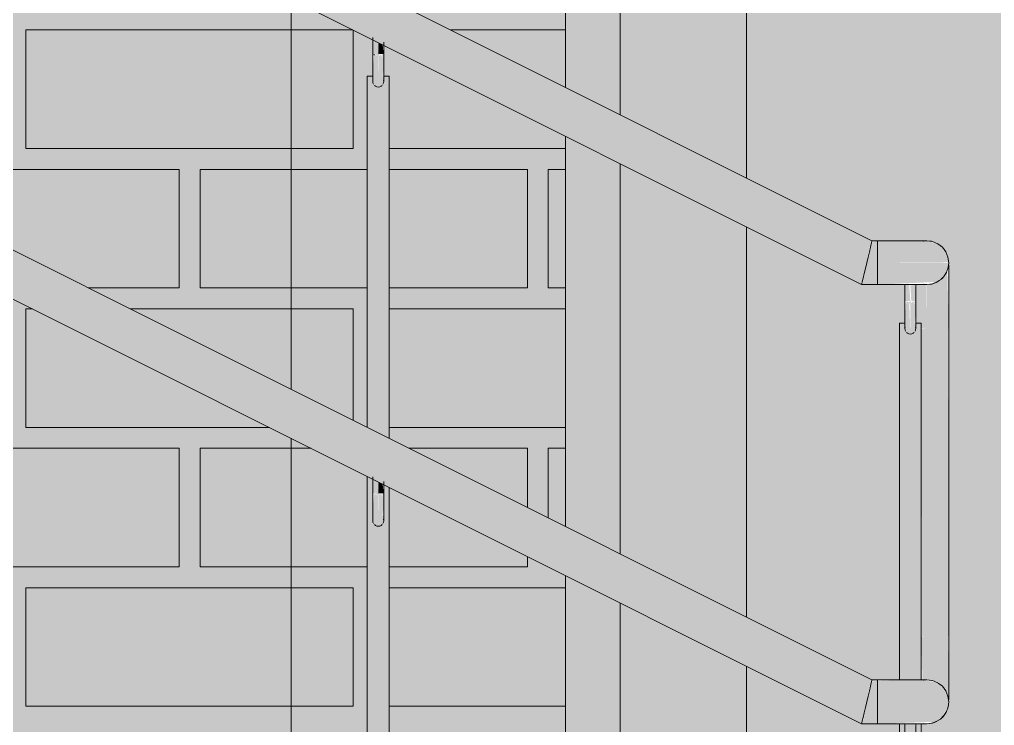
# Model space of a CAD drawing. Header units: millimetres. Extents: x -81576 to 1046824, y -248937 to 691537.
# Drawn here: x 13217 to 14994, y 626757 to 628043 of the extents above; entities that cross this region are included whole.
import ezdxf

# ---------------------------------------------------------------- set-up
doc = ezdxf.new("R2010")
doc.units = ezdxf.units.MM
doc.layers.add('PDF _Геометрия', color=7, linetype='Continuous', true_color=0x1d1d1d)
doc.layers.add('PDF _Сплошная заливка', color=7, linetype='Continuous', true_color=0xffffff)

msp = doc.modelspace()

# ---------------------------------------------------------------- hatches: boundary and pattern name
at = {"layer": 'PDF _Сплошная заливка', "true_color": 0x636466, "transparency": 33554559}
h = msp.add_hatch(color=251, dxfattribs=at)
h.paths.add_polyline_path([(6131.9, 619039.9), (12956.5, 619039.9), (6144.7, 622899.9), (3131.9, 622899.9), (3131.9, 622039.9), (6131.9, 622039.9), (6131.9, 619261.8)], flags=0)
h.paths.add_polyline_path([(14131.9, 619039.9), (14131.9, 620849.9), (14143.8, 620849.9), (13622, 621145.6), (13622, 619379.9), (13931.9, 619379.9), (13931.9, 619039.9)], flags=0)
h.paths.add_polyline_path([(13582, 619379.9), (13582, 621168.2), (13022, 621485.6), (13022, 619719.9), (12982, 619719.9), (12982, 621508.2), (12422, 621825.6), (12422, 620059.9), (12382, 620059.9), (12382, 621848.3), (11822, 622165.6), (11822, 620399.9), (11782, 620399.9), (11782, 622188.3), (11222, 622505.6), (11222, 620740), (11182, 620740), (11182, 622528.3), (10622, 622845.6), (10622, 621080), (10582, 621080), (10582, 622868.3), (10022, 623185.7), (10022, 621420), (9982, 621420), (9982, 623208.3), (9422, 623525.7), (9422, 621760), (9382, 621760), (9382, 623548.4), (8822, 623865.7), (8822, 622100), (8782, 622100), (8782, 623888.4), (8222, 624205.7), (8222, 622440), (8182, 622440), (8182, 624228.4), (7622, 624545.7), (7622, 622780.1), (7582, 622780.1), (7582, 624568.4), (7022, 624885.8), (7022, 623120.1), (6982, 623120.1), (6982, 624908.4), (6422, 625225.8), (6422, 623460.1), (6382, 623460.1), (6382, 625239.9), (6131.9, 625239.9), (6132.4, 623459.9), (6731.9, 623459.9), (6731.9, 623119.9), (7331.9, 623119.9), (7331.9, 622779.9), (7931.9, 622779.9), (7931.9, 622439.9), (8531.9, 622439.9), (8531.9, 622099.9), (9131.9, 622099.9), (9131.9, 621759.9), (9731.9, 621759.9), (9731.9, 621419.9), (10331.9, 621419.9), (10331.9, 621079.9), (10931.9, 621079.9), (10931.9, 620739.9), (11531.9, 620739.9), (11531.9, 620399.9), (12131.9, 620399.9), (12131.9, 620059.9), (12731.9, 620059.9), (12731.9, 619719.9), (13331.9, 619719.9), (13331.9, 619379.9), (13483.6, 619379.9)], flags=0)
h.paths.add_polyline_path([(14211.9, 620857.3), (14211.9, 625099.9), (13181.9, 625099.9), (13181.9, 625834.5), (13171.1, 625839.9), (12858, 625839.9), (6132.4, 629202.7), (6132.4, 625279.9), (6411.6, 625279.9), (6411.9, 625277.5), (14146.5, 620894.3)], flags=0)
h.paths.add_polyline_path([(14207.7, 620849.9), (14211.9, 620849.9), (14211.9, 620857.3)], flags=0)
h.paths.add_polyline_path([(13911.9, 625579.9), (13911.9, 625839.9), (13901.9, 625839.9), (13901.9, 625579.9)], flags=0)
h.paths.add_polyline_path([(14202.1, 625839.9), (14211.9, 625839.9), (14211.9, 627029.9), (13890.8, 627190.4), (13890.8, 626149.9), (13925.2, 626149.9), (13925.2, 626157.9), (13928.8, 626159.9), (13930.4, 626177.9), (13952.8, 626177.9), (13953.5, 626157.9), (13956.4, 626157.9), (13956.4, 626149.9), (13990.8, 626149.9), (13990.8, 626139.9), (13952.8, 626139.9), (13951.2, 625939.9), (13931.9, 625939.9), (13932.3, 625839.9), (14034.9, 625839.9)], flags=0)
h.paths.add_polyline_path([(13750.8, 626139.9), (13750.8, 626149.9), (13785.2, 626149.9), (13785.2, 626157.9), (13788.8, 626159.9), (13790.4, 626177.9), (13812.8, 626177.9), (13813.5, 626157.9), (13816.4, 626157.9), (13816.4, 626149.9), (13850.8, 626149.9), (13850.8, 627210.4), (12090.8, 628090.4), (12090.8, 627049.9), (12125.2, 627049.9), (12125.2, 627057.9), (12128.8, 627059.9), (12130.4, 627077.9), (12152.8, 627077.9), (12153.5, 627057.9), (12156.4, 627057.9), (12156.4, 627049.9), (12190.8, 627049.9), (12190.8, 627039.9), (12152.8, 627039.9), (12151.2, 626839.9), (12131.9, 626839.9), (12131.9, 626739.9), (12731.9, 626739.9), (12731.9, 626439.9), (13331.9, 626439.9), (13331.9, 626139.9), (13725.8, 626139.9)], flags=0)
h.paths.add_polyline_path([(11950.8, 627039.9), (11950.8, 627049.9), (11985.2, 627049.9), (11985.2, 627057.9), (11988.8, 627059.9), (11990.4, 627077.9), (12012.8, 627077.9), (12013.5, 627057.9), (12016.4, 627057.9), (12016.4, 627049.9), (12050.8, 627049.9), (12050.8, 628110.4), (10290.8, 628990.4), (10290.8, 627949.9), (10325.2, 627949.9), (10325.2, 627957.9), (10328.8, 627959.9), (10330.4, 627977.9), (10352.8, 627977.9), (10353.5, 627957.9), (10356.4, 627957.9), (10356.4, 627949.9), (10390.8, 627949.9), (10390.8, 627939.9), (10352.8, 627939.9), (10351.2, 627739.9), (10331.9, 627739.9), (10331.9, 627639.9), (10931.9, 627639.9), (10931.9, 627339.9), (11531.9, 627339.9), (11531.9, 627039.9)], flags=0)
h.paths.add_polyline_path([(14211.9, 627119.3), (14211.9, 627829.9), (13880.4, 627995.6), (13879.4, 627979.9), (13877.9, 627979.9), (13880.5, 627953.5), (13880.7, 627939.9), (13890.8, 627939.9), (13890.8, 627279.9), (14164.8, 627142.9)], flags=0)
h.paths.add_polyline_path([(13850.8, 627299.9), (13850.8, 627939.9), (13862.8, 627941.4), (13861, 627960.8), (13862.1, 627971.1), (13861.9, 627979.9), (13861.1, 627979.9), (13861, 628005.4), (12080.4, 628895.6), (12079.4, 628879.9), (12077.9, 628879.9), (12080.5, 628853.5), (12080.7, 628839.9), (12090.8, 628839.9), (12090.8, 628179.9), (13848.8, 627300.9)], flags=0)
h.paths.add_polyline_path([(14211.9, 627919.3), (14211.9, 633599.9), (13961.9, 633599.9), (13961.9, 633585.8), (13911.9, 633583), (13911.4, 633579.6), (8401.3, 630824.6), (14164.8, 627942.9)], flags=0)
h.paths.add_polyline_path([(10150.8, 627939.9), (10150.8, 627949.9), (10185.2, 627949.9), (10185.2, 627957.9), (10188.8, 627959.9), (10190.4, 627977.9), (10212.8, 627977.9), (10213.5, 627957.9), (10216.4, 627957.9), (10216.4, 627949.9), (10250.8, 627949.9), (10250.8, 629010.4), (8490.8, 629890.4), (8490.8, 628849.9), (8525.2, 628849.9), (8525.2, 628857.9), (8528.8, 628859.9), (8530.4, 628877.9), (8552.8, 628877.9), (8553.5, 628857.9), (8556.4, 628857.9), (8556.4, 628849.9), (8590.8, 628849.9), (8590.8, 628839.9), (8552.8, 628839.9), (8551.2, 628639.9), (8531.9, 628639.9), (8531.9, 628539.9), (9131.9, 628539.9), (9131.9, 628239.9), (9731.9, 628239.9), (9731.9, 627939.9), (10137.9, 627939.9)], flags=0)
h.paths.add_polyline_path([(13870.8, 627975.1), (13873.4, 627979.9), (13865.8, 627979.9), (13870.4, 627975.5)], flags=0)
h.paths.add_polyline_path([(12050.8, 628199.9), (12050.8, 628839.9), (12062.8, 628841.4), (12061, 628860.8), (12062.1, 628871.1), (12061.9, 628879.9), (12061.1, 628879.9), (12061.1, 628905.3), (10280.4, 629795.6), (10279.4, 629779.9), (10277.9, 629779.9), (10280.5, 629753.5), (10280.7, 629739.9), (10290.8, 629739.9), (10290.8, 629079.9), (11980.7, 628234.9)], flags=0)
h.paths.add_polyline_path([(7931.9, 628839.9), (8350.8, 628839.9), (8350.8, 628849.9), (8385.2, 628849.9), (8385.2, 628857.9), (8388.8, 628859.9), (8390.4, 628877.9), (8412.8, 628877.9), (8413.5, 628857.9), (8416.4, 628857.9), (8416.4, 628849.9), (8450.8, 628849.9), (8449.3, 629911.2), (7698.8, 630286.4), (6690.8, 629782.4), (6690.8, 629749.9), (6725.2, 629749.9), (6725.2, 629757.9), (6728.8, 629759.9), (6730.4, 629777.9), (6752.8, 629777.9), (6753.5, 629757.9), (6756.4, 629757.9), (6756.4, 629749.9), (6790.8, 629749.9), (6790.8, 629739.9), (6752.8, 629739.9), (6751.2, 629539.9), (6731.9, 629539.9), (6732.3, 629439.9), (7331.9, 629439.9), (7331.9, 629139.9), (7931.9, 629139.9), (7931.9, 628902.1)], flags=0)
h.paths.add_polyline_path([(12070.8, 628875.1), (12073.4, 628879.9), (12065.8, 628879.9), (12070.4, 628875.5)], flags=0)
h.paths.add_polyline_path([(10250.8, 629099.9), (10250.8, 629739.9), (10262.8, 629741.4), (10261, 629760.8), (10262.1, 629771.1), (10261.9, 629779.9), (10261.1, 629779.9), (10261, 629805.4), (8480.4, 630695.6), (8479.4, 630679.9), (8477.9, 630679.9), (8480.5, 630653.5), (8480.7, 630639.9), (8490.8, 630639.9), (8490.8, 629979.9), (10246, 629102.3)], flags=0)
h.paths.add_polyline_path([(6625.7, 629749.9), (6650.8, 629749.9), (6650.8, 629762.4), (6630.7, 629752.4)], flags=0)
h.paths.add_polyline_path([(10270.8, 629775.1), (10273.4, 629779.9), (10267.8, 629777.9), (10270.4, 629775.5)], flags=0)
h.paths.add_polyline_path([(8450.8, 629999.9), (8450.8, 630639.9), (8462.8, 630641.4), (8461, 630660.8), (8462.1, 630671.1), (8461.9, 630679.9), (8461.1, 630679.9), (8461.1, 630705.3), (8435.8, 630718), (8319.4, 630718), (8319.4, 630636.8), (8399.6, 630636.8), (7788.3, 630331.2), (8449.3, 630000.7)], flags=0)
h.paths.add_polyline_path([(8470.8, 630675.1), (8473.4, 630679.9), (8465.8, 630679.9), (8470.4, 630675.5)], flags=0)
h.paths.add_polyline_path([(11751.9, 632544.6), (11911.9, 632624.6), (11911.9, 632627.6), (11751.9, 632545.8)], flags=0)
h.paths.add_polyline_path([(11951.9, 632644.6), (12111.9, 632724.6), (12111.9, 632730), (11951.9, 632648.1)], flags=0)
h.paths.add_polyline_path([(12151.9, 632744.6), (12311.9, 632824.6), (12311.9, 632832.4), (12151.9, 632750.5)], flags=0)
h.paths.add_polyline_path([(12351.9, 632844.6), (12511.9, 632924.6), (12511.9, 632934.7), (12351.9, 632852.8)], flags=0)
h.paths.add_polyline_path([(12551.9, 632944.6), (12711.9, 633024.6), (12711.9, 633037.1), (12551.9, 632955.2)], flags=0)
h.paths.add_polyline_path([(12751.9, 633044.6), (12911.9, 633124.6), (12911.9, 633139.5), (12751.9, 633057.6)], flags=0)
h.paths.add_polyline_path([(12951.9, 633144.6), (13111.9, 633224.6), (13111.9, 633241.8), (12951.9, 633159.9)], flags=0)
h.paths.add_polyline_path([(13151.9, 633244.6), (13311.9, 633324.6), (13311.9, 633344.2), (13151.9, 633262.3)], flags=0)
h.paths.add_polyline_path([(13351.9, 633344.6), (13511.9, 633424.6), (13511.9, 633446.5), (13351.9, 633364.6)], flags=0)
h.paths.add_polyline_path([(13551.9, 633444.6), (13711.9, 633524.6), (13711.9, 633548.9), (13551.9, 633467)], flags=0)
h.paths.add_polyline_path([(13751.9, 633544.6), (13817.9, 633577.6), (13761.9, 633574.5), (13751.9, 633569.4), (13751.9, 633564.3)], flags=0)
for points in [[(14751.9, 627559.9), (14769.5, 627640.5), (6170.5, 631938.9), (6152.8, 631859.4), (14749.2, 627561.3)], [(14751.9, 626759.9), (14769.5, 626840.5), (6170.5, 631138.9), (6152.8, 631059.4), (14749.2, 626761.3)], [(13880.4, 627979.9), (13878.8, 627997.3), (13870.8, 628000.4), (13870.8, 627979.9), (13879.7, 627979.9)], [(13870.8, 627922.4), (13870.4, 627975.5), (13863.7, 627979.9), (13861.1, 627953.5), (13861.5, 627933.4), (13861.9, 627926.4), (13863.9, 627922.8), (13866.9, 627922.7)], [(13870.8, 627922.4), (13877.9, 627922.8), (13880.6, 627930.9), (13880.6, 627939.9), (13879.3, 627938.8), (13878.5, 627939.9), (13880.5, 627953.5), (13879.7, 627969.7), (13875.8, 627979.9), (13870.8, 627975.1), (13870.8, 627925)], [(14780.8, 627559.9), (14780.8, 627638.5), (14770.1, 627636.9), (14753.2, 627559.9), (14768.2, 627559.9)], [(14780.8, 627599.9), (14910.7, 627600.9), (14906.5, 627617.2), (14904.6, 627620.4), (14901.3, 627622.9), (14896.9, 627629.9), (14889.3, 627634.9), (14868.5, 627638.9), (14824.7, 627639.8), (14780.8, 627637.9), (14780.8, 627610.2)], [(14780.8, 627559.9), (14886.4, 627564.8), (14891.1, 627565.7), (14898.6, 627572.9), (14909.8, 627591), (14909.4, 627599.9), (14780.8, 627599.9), (14780.8, 627560.5)], [(14870.8, 627479.9), (14910.8, 627479.9), (14908.3, 627582.5), (14899, 627571.5), (14883.6, 627562.3), (14873.4, 627560.2), (14870.8, 627559.9), (14870.8, 627499)], [(14831.1, 627529.9), (14840.8, 627529.9), (14838.7, 627559.9), (14831.1, 627559.9), (14831.1, 627534.4)], [(14843.2, 627529.9), (14850.4, 627529.9), (14849.4, 627559.9), (14840.8, 627558.3), (14842.5, 627529.9)], [(14840.8, 627472.4), (14838.7, 627527.1), (14833.7, 627529.9), (14831.1, 627503.5), (14831.5, 627483.4), (14831.9, 627476.4), (14833.9, 627472.8), (14836.9, 627472.7)], [(14840.8, 627472.4), (14847.9, 627472.8), (14850.6, 627480.9), (14850.6, 627489.9), (14849.3, 627488.8), (14848.6, 627490.3), (14850.6, 627511.1), (14849.4, 627521.5), (14845.8, 627529.9), (14840.8, 627525.1), (14840.8, 627475)], [(14870.8, 626919.9), (14910.8, 626919.9), (14909.4, 627479.9), (14870.8, 627479.9), (14870.8, 626926.4)], [(13880.4, 627179.9), (13878.8, 627197.3), (13870.8, 627200.4), (13870.8, 627179.9), (13879.7, 627179.9)], [(13870.8, 627122.4), (13870.4, 627175.5), (13863.7, 627179.9), (13861.1, 627153.5), (13861.5, 627133.4), (13861.9, 627126.3), (13863.9, 627122.8), (13866.9, 627122.7)], [(13870.8, 627122.4), (13877.9, 627122.8), (13880.6, 627130.9), (13880.6, 627139.7), (13879.3, 627138.8), (13878.3, 627138.9), (13880.5, 627153.5), (13879.7, 627169.7), (13875.8, 627179.9), (13870.8, 627175.1), (13870.8, 627125)], [(14865, 626839.1), (14870.8, 626839.9), (14870.8, 626919.9), (14860.8, 626919.2), (14862.8, 626839.3), (14863, 626839.3)], [(14910.6, 626807.4), (14909.4, 626919.9), (14870.8, 626919.9), (14870.8, 626839.9), (14888.1, 626835.6), (14897, 626829.8), (14903.8, 626822), (14904, 626825.1), (14908.1, 626815.7), (14909.8, 626812.6), (14910.3, 626809.8)], [(14780.8, 626759.9), (14780.8, 626838.5), (14770.1, 626836.9), (14753.2, 626759.9), (14768.2, 626759.9)], [(14780.8, 626799.9), (14910.8, 626799.9), (14906.5, 626817.3), (14902.6, 626821.7), (14900.8, 626824.1), (14896.3, 626830.3), (14887.4, 626835.5), (14867.8, 626838.9), (14824.7, 626839.8), (14780.8, 626837.9), (14780.8, 626810.2)], [(14780.8, 626759.9), (14884.6, 626763.5), (14890.8, 626765.5), (14898.6, 626772.9), (14909.8, 626791), (14909.4, 626799.9), (14780.8, 626799.9), (14780.8, 626760.5)], [(14833.7, 626729.9), (14840.8, 626729.9), (14840.8, 626759.9), (14831.1, 626759.9), (14832.1, 626729.9)]]:
    msp.add_hatch(color=251, dxfattribs=at).paths.add_polyline_path(points)
h = msp.add_hatch(color=251, dxfattribs=at)
h.paths.add_polyline_path([(14311.9, 625839.9), (14311.9, 626979.9), (14211.9, 627029.9), (14211.9, 625839.9)], flags=0)
h.paths.add_polyline_path([(14311.9, 627069.3), (14311.9, 627779.9), (14211.9, 627829.9), (14211.9, 627119.3), (14294.7, 627077.9)], flags=0)
h.paths.add_polyline_path([(14311.9, 627869.3), (14311.9, 630639.9), (14211.9, 630639.9), (14211.9, 627919.3), (14294.7, 627877.9)], flags=0)
h = msp.add_hatch(color=251, dxfattribs=at)
h.paths.add_polyline_path([(14311.9, 625839.9), (14541.9, 625839.9), (14541.9, 626864.9), (14311.9, 626979.9), (14311.9, 626233.4)], flags=0)
h.paths.add_polyline_path([(17481.9, 625839.9), (17711.9, 625839.9), (17711.9, 630589.9), (14311.9, 630589.9), (14311.9, 627869.3), (14541.9, 627754.3), (14541.9, 630379.9), (17481.9, 630379.9), (17481.9, 626233.4)], flags=0)
h.paths.add_polyline_path([(14541.9, 626954.3), (14541.9, 627664.9), (14311.9, 627779.9), (14311.9, 627069.3), (14516, 626967.3)], flags=0)
h = msp.add_hatch(color=251, dxfattribs=at)
h.paths.add_polyline_path([(14554.5, 625839.9), (14720.8, 625839.9), (14720.8, 625849.9), (14755.2, 625849.9), (14755.2, 625857.9), (14758.8, 625859.9), (14760.4, 625877.9), (14782.8, 625877.9), (14783.5, 625857.9), (14786.4, 625857.9), (14786.4, 625849.9), (14820.8, 625849.9), (14820.8, 626759.9), (14749.2, 626761.3), (14541.9, 626864.9), (14541.9, 625839.9)], flags=0)
h.paths.add_polyline_path([(15581.9, 625839.9), (15581.9, 630339.9), (15221.9, 630339.9), (15221.9, 630379.9), (14541.9, 630379.9), (14541.9, 627754.3), (14770.8, 627638.5), (14885.4, 627636.8), (14897, 627629.8), (14903.4, 627622.5), (14908.4, 627612.6), (14909.5, 627609.5), (14909.8, 627591.4), (14909.8, 627576.6), (14910.7, 627565.9), (14910.8, 626967.3), (14908.7, 626819.9), (14910.8, 626799.9), (14906.8, 626782.5), (14903.8, 626777.7), (14892.7, 626766.7), (14883.6, 626762.3), (14873.4, 626760.2), (14860.8, 626759.9), (14860.8, 625849.9), (14895.2, 625849.9), (14895.2, 625857.9), (14898.8, 625859.9), (14900.4, 625877.9), (14922.8, 625877.9), (14923.5, 625857.9), (14926.4, 625857.9), (14926.4, 625849.9), (14960.8, 625849.9), (14960.8, 625839.9), (15074.1, 625839.9)], flags=0)
h.paths.add_polyline_path([(14770.8, 626838.5), (14820.8, 626839.8), (14820.8, 627489.9), (14830.9, 627491.4), (14830.8, 627559.9), (14749.2, 627561.3), (14541.9, 627664.9), (14541.9, 626954.3), (14770.5, 626838.5)], flags=0)
h.paths.add_polyline_path([(15521.9, 627379.9), (15461.9, 627379.9), (15463.8, 627469.9), (15471.9, 627469.9), (15471.9, 628204.9), (15461.9, 628205.2), (15463.8, 628294.9), (15541.9, 628294.9), (15541.9, 628204.9), (15531.9, 628204.9), (15531.9, 627469.9), (15541.9, 627469.6), (15540.5, 627379.9), (15530.2, 627379.9)], flags=0)
h = msp.add_hatch(color=251, dxfattribs=at)
h.paths.add_polyline_path([(13890.8, 626149.9), (13890.8, 627190.4), (13880.4, 627195.6), (13879.4, 627179.9), (13877.9, 627179.9), (13880.5, 627153.5), (13880, 627133.4), (13879.7, 627126.3), (13875.4, 627122.7), (13863.7, 627122.8), (13861, 627130.9), (13861, 627139.7), (13862.2, 627138.8), (13862.8, 627141.4), (13861, 627160.8), (13862.1, 627171.1), (13861.9, 627179.9), (13861.1, 627179.9), (13861, 627205.4), (13850.8, 627210.4), (13850.8, 626149.9)], flags=0)
h.paths.add_polyline_path([(13870.8, 627175.1), (13873.4, 627179.9), (13865.8, 627179.9), (13870.4, 627175.5)], flags=0)
h.paths.add_polyline_path([(13890.8, 627279.9), (13890.8, 627939.9), (13880.6, 627939.7), (13877.7, 627922.8), (13863.7, 627922.8), (13861, 627930.9), (13861, 627939.9), (13850.8, 627939.9), (13850.8, 627299.9)], flags=0)
h = msp.add_hatch(color=251, dxfattribs=at)
h.paths.add_polyline_path([(14870.8, 627559.9), (14888.4, 627564.2), (14886.4, 627564.8), (14879.2, 627562.2), (14869.6, 627560)], flags=0)
h.paths.add_polyline_path([(14896.3, 627569.5), (14903.8, 627577.8), (14897, 627570.5)], flags=0)
h = msp.add_hatch(color=251, dxfattribs=at)
h.paths.add_polyline_path([(14861.2, 627479.9), (14870.8, 627479.9), (14869.6, 627560), (14852.3, 627560.3), (14830.9, 627559.9), (14832.5, 627489.9), (14832.8, 627491.4), (14831, 627511.1), (14832.3, 627521.8), (14831.7, 627529.9), (14831.1, 627529.9), (14833, 627559.9), (14850.4, 627558.6), (14849.4, 627529.9), (14847.9, 627529.8), (14850.5, 627503.5), (14850.8, 627489.9), (14860.8, 627489.9), (14860.8, 627479.9)], flags=0)
h.paths.add_polyline_path([(14840.8, 627525.1), (14843.2, 627529.9), (14837.9, 627527.9), (14840.2, 627525.7)], flags=0)
h = msp.add_hatch(color=251, dxfattribs=at)
h.paths.add_polyline_path([(14820.8, 625849.9), (14860.8, 625849.9), (14858.8, 626760.4), (14820.8, 626759.9), (14820.8, 625966.5)], flags=0)
h.paths.add_polyline_path([(14840.8, 626672.4), (14833.7, 626672.8), (14831, 626680.9), (14831, 626689.7), (14832.2, 626688.8), (14832.8, 626691.4), (14831, 626710.8), (14832.1, 626721.1), (14831.9, 626729.9), (14831.1, 626729.9), (14832.1, 626759.9), (14850.4, 626759.9), (14849.4, 626729.9), (14847.9, 626729.9), (14850.5, 626703.5), (14850, 626683.4), (14849.7, 626676.3), (14845.4, 626672.7)], flags=0)
h.paths.add_polyline_path([(14840.8, 626725.1), (14843.4, 626729.9), (14837.7, 626728.1), (14840.4, 626725.5)], flags=0)
h.paths.add_polyline_path([(14860.8, 626839.4), (14860.8, 627489.9), (14850.6, 627489.7), (14847.7, 627472.8), (14833.7, 627472.8), (14831, 627480.9), (14831, 627489.9), (14820.8, 627489.9), (14820.8, 626839.8), (14860.4, 626839.4)], flags=0)
h = msp.add_hatch(color=251, dxfattribs=at)
h.paths.add_polyline_path([(14870.8, 626759.9), (14888.4, 626764.2), (14888.1, 626766.1), (14879.2, 626762.2), (14869.6, 626760)], flags=0)
h.paths.add_polyline_path([(14896.3, 626769.5), (14903.8, 626777.7), (14896.9, 626770.4)], flags=0)

# ---------------------------------------------------------------- linework, layer by layer
at = {"layer": 'PDF _Геометрия', "color": 7, "lineweight": 9}
for points in [[(14211.9, 633599.9), (14211.9, 632439.9), (17811.9, 632439.9), (17811.9, 625839.9), (14960.8, 625839.9), (17811.9, 625839.9), (17811.9, 627039.9), (17811.9, 632439.9), (14211.9, 632439.9), (14211.9, 627919.3), (14211.9, 633599.9), (13911.9, 633599.9), (13911.9, 633579.9), (8401.3, 630824.6), (13911.9, 633579.9), (13911.9, 633599.9)], [(14311.9, 632339.9), (17711.9, 632339.9), (17711.9, 632439.9), (17811.9, 632439.9), (17811.9, 630639.9), (17811.9, 625839.9), (17811.9, 627039.9), (17811.9, 632439.9), (14211.9, 632439.9), (14211.9, 627919.3), (14211.9, 630639.9), (14211.9, 632439.9), (14311.9, 632439.9), (14311.9, 630639.9), (14311.9, 627869.3), (14311.9, 630589.9), (14311.9, 630689.9), (17711.9, 630689.9), (14311.9, 630689.9)], [(6151.9, 631859.9), (14751.9, 627559.9), (14780.8, 627559.9), (14780.8, 627561.3), (14780.8, 627565.2), (14780.8, 627571.6), (14780.8, 627579.9), (14780.8, 627589.5), (14780.8, 627599.9), (14780.8, 627610.2), (14780.8, 627619.9), (14780.8, 627628.2), (14780.8, 627634.5), (14780.8, 627638.5), (14780.8, 627639.9), (14770.8, 627639.9), (6170.8, 631939.9)], [(6151.9, 631059.9), (14751.9, 626759.9), (14780.8, 626759.9), (14780.8, 626761.3), (14780.8, 626765.2), (14780.8, 626771.6), (14780.8, 626779.9), (14780.8, 626789.5), (14780.8, 626799.9), (14780.8, 626810.2), (14780.8, 626819.9), (14780.8, 626828.2), (14780.8, 626834.5), (14780.8, 626838.5), (14780.8, 626839.9), (14770.8, 626839.9), (6170.8, 631139.9)], [(14541.9, 630379.9), (14541.9, 627754.3), (14541.9, 630379.9)], [(14311.9, 625839.9), (14211.9, 625839.9), (14211.9, 627030), (14211.9, 625839.9), (14720.8, 625839.9), (14211.9, 625839.9), (14720.8, 625839.9), (14311.9, 625839.9), (14311.9, 626980), (14311.9, 625839.9), (14541.9, 625839.9), (14541.9, 626864.9), (14541.9, 625839.9), (14720.8, 625839.9), (14720.8, 625849.9), (14720.8, 625839.9), (14960.8, 625839.9), (15581.9, 625839.9), (15581.9, 630339.9)], [(13860.8, 628009.9), (13860.8, 627979.9), (13860.8, 627977.9), (13860.8, 627975.9), (13860.8, 627973.9), (13860.8, 627971.9), (13860.8, 627970), (13860.8, 627968), (13860.8, 627966.1), (13860.8, 627964.2), (13860.8, 627962.3), (13860.8, 627960.4), (13860.8, 627958.6), (13860.8, 627956.8), (13860.8, 627955), (13860.8, 627953.3), (13860.8, 627951.7), (13860.8, 627950), (13860.8, 627948.5), (13860.8, 627946.9), (13860.8, 627945.4), (13860.8, 627944), (13860.8, 627942.7), (13860.8, 627941.4), (13860.8, 627940.1), (13860.8, 627938.9), (13860.8, 627937.8), (13860.8, 627936.8), (13860.8, 627935.8), (13860.8, 627934.9), (13860.8, 627934), (13860.8, 627933.3), (13860.8, 627932.6), (13860.8, 627932), (13860.8, 627931.5), (13860.8, 627931), (13860.8, 627930.6), (13860.8, 627930.3), (13860.8, 627930.1), (13860.8, 627930), (13860.8, 627929.9)], [(13880.8, 627929.9), (13880.8, 627929.9), (13880.8, 627930), (13880.8, 627930.2), (13880.8, 627930.5), (13880.8, 627930.9), (13880.8, 627931.3), (13880.8, 627931.8), (13880.8, 627932.4), (13880.8, 627933.1), (13880.8, 627933.8), (13880.8, 627934.7), (13880.8, 627935.5), (13880.8, 627936.5), (13880.8, 627937.5), (13880.8, 627938.6), (13880.8, 627939.8), (13880.8, 627941), (13880.8, 627942.3), (13880.8, 627943.6), (13880.8, 627945.1), (13880.8, 627946.5), (13880.8, 627948), (13880.8, 627949.6), (13880.8, 627951.2), (13880.8, 627952.9), (13880.8, 627954.6), (13880.8, 627956.3), (13880.8, 627958.1), (13880.8, 627959.9), (13880.8, 627961.8), (13880.8, 627963.7), (13880.8, 627965.6), (13880.8, 627967.5), (13880.8, 627969.4), (13880.8, 627971.4), (13880.8, 627973.4), (13880.8, 627975.4), (13880.8, 627977.4), (13880.8, 627979.4), (13880.8, 627979.9), (13880.8, 628001.4)], [(13861, 627939.9), (13850.8, 627939.9), (13861, 627939.9)], [(13861, 627939.9), (13856.8, 627939.9), (13861, 627939.9)], [(13862.1, 627924.9), (13861.1, 627927.3), (13860.8, 627929.9), (13861.1, 627932.5)], [(13877.9, 627922.8), (13875.8, 627921.2), (13873.4, 627920.2), (13870.8, 627919.9), (13868.2, 627920.2), (13865.8, 627921.2), (13863.7, 627922.8)], [(13880.4, 627932.5), (13880.8, 627929.9), (13880.4, 627927.3), (13879.4, 627924.9)], [(14770.8, 627639.9), (14770.5, 627638.5), (14769.5, 627634.5), (14768, 627628.2), (14766.1, 627619.9), (14763.8, 627610.2), (14761.3, 627599.9), (14758.9, 627589.5), (14756.6, 627579.9), (14754.7, 627571.6), (14753.2, 627565.2), (14752.2, 627561.3), (14751.9, 627559.9)], [(14888.4, 627564.2), (14881.1, 627561.3), (14888.4, 627564.2), (14881.1, 627561.3), (14870.8, 627559.9), (14870.8, 627559.9), (14870.7, 627559.9), (14870.4, 627559.9), (14870, 627559.9), (14869.5, 627559.9), (14868.8, 627559.9), (14868, 627559.9), (14867, 627559.9), (14865.9, 627559.9), (14864.7, 627559.9), (14863.3, 627559.9), (14861.8, 627559.9), (14860.2, 627559.9), (14858.4, 627559.9), (14856.5, 627559.9), (14854.5, 627559.9), (14852.4, 627559.9), (14850.2, 627559.9), (14847.8, 627559.9), (14845.3, 627559.9), (14842.8, 627559.9), (14840.1, 627559.9), (14837.4, 627559.9), (14834.5, 627559.9), (14831.6, 627559.9), (14828.6, 627559.9), (14825.5, 627559.9), (14822.3, 627559.9), (14819.1, 627559.9), (14815.8, 627559.9), (14812.5, 627559.9), (14809.1, 627559.9), (14805.7, 627559.9), (14802.2, 627559.9), (14798.7, 627559.9), (14795.1, 627559.9), (14791.6, 627559.9), (14788, 627559.9), (14784.4, 627559.9), (14780.8, 627559.9), (14780.8, 627561.3), (14780.8, 627565.2), (14780.8, 627571.6), (14780.8, 627579.9), (14780.8, 627589.5), (14780.8, 627599.9), (14780.8, 627610.2), (14780.8, 627619.9), (14780.8, 627628.2), (14780.8, 627634.5), (14780.8, 627638.5), (14780.8, 627639.9), (14781.8, 627639.9), (14785.4, 627639.9), (14788.9, 627639.9), (14792.5, 627639.9), (14796.1, 627639.9), (14799.6, 627639.9), (14803.1, 627639.9), (14806.6, 627639.9), (14810, 627639.9), (14813.4, 627639.9), (14816.7, 627639.9), (14820, 627639.9), (14823.2, 627639.9), (14826.3, 627639.9), (14829.4, 627639.9), (14832.4, 627639.9), (14835.3, 627639.9), (14838.1, 627639.9), (14840.9, 627639.9), (14843.5, 627639.9), (14846, 627639.9), (14848.5, 627639.9), (14850.8, 627639.9), (14853, 627639.9), (14855.1, 627639.9), (14857, 627639.9), (14858.9, 627639.9), (14860.6, 627639.9), (14862.2, 627639.9), (14863.7, 627639.9), (14865, 627639.9), (14866.2, 627639.9), (14867.3, 627639.9), (14868.2, 627639.9), (14869, 627639.9), (14869.6, 627639.9), (14870.1, 627639.9), (14870.5, 627639.9), (14870.7, 627639.9), (14870.8, 627639.9), (14865, 627639.1), (14870.8, 627639.9), (14879.2, 627638.8), (14870.8, 627639.9)], [(14864.4, 627639.2), (14870.8, 627639.9), (14881.1, 627638.5), (14890.8, 627634.5), (14899.1, 627628.2), (14905.4, 627619.9), (14909.4, 627610.2), (14910.8, 627599.9), (14909.4, 627610.2), (14905.4, 627619.9), (14899.1, 627628.2), (14890.8, 627634.5), (14881.1, 627638.5), (14870.8, 627639.9), (14865, 627639.1)], [(14895.7, 627568.6), (14902.1, 627574.9), (14906.8, 627582.5), (14909.8, 627591), (14910.8, 627599.9), (14909.4, 627610.2), (14905.4, 627619.9), (14899.1, 627628.2), (14890.9, 627634.5), (14899.1, 627628.2), (14905.4, 627619.9), (14909.4, 627610.2), (14910.8, 627599.9)], [(14908.5, 627587.2), (14909.4, 627589.5)], [(14910.8, 627595.2), (14910.8, 627593.8), (14910.8, 627592.2), (14910.8, 627590.4), (14910.8, 627588.5), (14910.8, 627586.3), (14910.8, 627584), (14910.8, 627581.6), (14910.8, 627578.9), (14910.8, 627576.1), (14910.8, 627573.2), (14910.8, 627570.1), (14910.8, 627566.9), (14910.8, 627563.5), (14910.8, 627560), (14910.8, 627556.3), (14910.8, 627552.6), (14910.8, 627548.7), (14910.8, 627544.7), (14910.8, 627540.6), (14910.8, 627536.4), (14910.8, 627532.2), (14910.8, 627527.8), (14910.8, 627523.4), (14910.8, 627518.9), (14910.8, 627514.3), (14910.8, 627509.7), (14910.8, 627505), (14910.8, 627500.3), (14910.8, 627495.5), (14910.8, 627490.8), (14910.8, 627486), (14910.8, 627481.2), (14910.8, 627479.9), (14910.8, 626919.9), (14910.8, 626915.1), (14910.8, 626910.3), (14910.8, 626905.5), (14910.8, 626900.8), (14910.8, 626896), (14910.8, 626891.4), (14910.8, 626886.7), (14910.8, 626882.1), (14910.8, 626877.6), (14910.8, 626873.2), (14910.8, 626868.8), (14910.8, 626864.5), (14910.8, 626860.3), (14910.8, 626856.1), (14910.8, 626852.1), (14910.8, 626848.2), (14910.8, 626844.4), (14910.8, 626840.8), (14910.8, 626837.2), (14910.8, 626833.8), (14910.8, 626830.5), (14910.8, 626827.4), (14910.8, 626824.4), (14910.8, 626821.6), (14910.8, 626818.9), (14910.8, 626816.4), (14910.8, 626814.1), (14910.8, 626811.9), (14910.8, 626809.9), (14910.8, 626808), (14910.8, 626806.4), (14910.8, 626804.9), (14910.8, 626803.6)], [(14894.4, 627567.8), (14888.1, 627563.9), (14879.7, 627560.9), (14870.8, 627559.9), (14865.2, 627560.6), (14870.8, 627559.9), (14879.2, 627561), (14870.8, 627559.9), (14865.2, 627560.6), (14870.8, 627559.9)], [(14896.3, 627569.5), (14899.1, 627571.6), (14905.4, 627579.9), (14906.4, 627582.2)], [(14830.8, 627559.9), (14830.8, 627529.9), (14830.8, 627527.9), (14830.8, 627525.9), (14830.8, 627523.9), (14830.8, 627521.9), (14830.8, 627520), (14830.8, 627518), (14830.8, 627516.1), (14830.8, 627514.2), (14830.8, 627512.3), (14830.8, 627510.4), (14830.8, 627508.6), (14830.8, 627506.8), (14830.8, 627505), (14830.8, 627503.3), (14830.8, 627501.7), (14830.8, 627500), (14830.8, 627498.4), (14830.8, 627496.9), (14830.8, 627495.4), (14830.8, 627494), (14830.8, 627492.7), (14830.8, 627491.4), (14830.8, 627490.1), (14830.8, 627488.9), (14830.8, 627487.8), (14830.8, 627486.8), (14830.8, 627485.8), (14830.8, 627484.9), (14830.8, 627484), (14830.8, 627483.3), (14830.8, 627482.6), (14830.8, 627482), (14830.8, 627481.5), (14830.8, 627481), (14830.8, 627480.6), (14830.8, 627480.3), (14830.8, 627480.1), (14830.8, 627480), (14830.8, 627479.9)], [(14831.1, 627559.9), (14830.8, 627559.9), (14831.1, 627559.9), (14832.1, 627559.9), (14833.7, 627559.9), (14835.8, 627559.9), (14838.2, 627559.9), (14840.8, 627559.9), (14843.4, 627559.9), (14845.8, 627559.9), (14847.9, 627559.9), (14849.4, 627559.9), (14850.4, 627559.9), (14850.8, 627559.9), (14850.4, 627559.9)], [(14830.8, 627489.9), (14830.8, 627494.3), (14830.8, 627499), (14830.8, 627503.7), (14830.8, 627508.4), (14830.8, 627513.1), (14830.8, 627517.6), (14830.8, 627522.2), (14830.8, 627526.6), (14830.8, 627531), (14830.8, 627535.3), (14830.8, 627539.5), (14830.8, 627543.6), (14830.8, 627547.6), (14830.8, 627551.6), (14830.8, 627555.3), (14830.8, 627559)], [(14845.8, 627559.9), (14843.4, 627559.9), (14840.8, 627559.9), (14838.2, 627559.9), (14835.8, 627559.9)], [(14850.8, 627479.9), (14850.8, 627479.9), (14850.8, 627480), (14850.8, 627480.2), (14850.8, 627480.5), (14850.8, 627480.9), (14850.8, 627481.3), (14850.8, 627481.8), (14850.8, 627482.4), (14850.8, 627483.1), (14850.8, 627483.8), (14850.8, 627484.7), (14850.8, 627485.5), (14850.8, 627486.5), (14850.8, 627487.5), (14850.8, 627488.6), (14850.8, 627489.8), (14850.8, 627491), (14850.8, 627492.3), (14850.8, 627493.6), (14850.8, 627495.1), (14850.8, 627496.5), (14850.8, 627498), (14850.8, 627499.6), (14850.8, 627501.2), (14850.8, 627502.9), (14850.8, 627504.6), (14850.8, 627506.3), (14850.8, 627508.1), (14850.8, 627509.9), (14850.8, 627511.8), (14850.8, 627513.6), (14850.8, 627515.6), (14850.8, 627517.5), (14850.8, 627519.4), (14850.8, 627521.4), (14850.8, 627523.4), (14850.8, 627525.4), (14850.8, 627527.4), (14850.8, 627529.4), (14850.8, 627529.9), (14850.8, 627559.9)], [(14831, 627489.9), (14820.8, 627489.9), (14831, 627489.9)], [(14831, 627489.9), (14826.8, 627489.9), (14831, 627489.9)], [(14832.1, 627474.9), (14831.1, 627477.3), (14830.8, 627479.9), (14831.1, 627482.5)], [(14850.4, 627482.5), (14850.8, 627479.9), (14850.4, 627477.3), (14849.4, 627474.9)], [(14847.9, 627472.8), (14845.8, 627471.2), (14843.4, 627470.2), (14840.8, 627469.9), (14838.2, 627470.2), (14835.8, 627471.2), (14833.7, 627472.8)], [(13890.8, 626149.9), (13890.8, 627190.6), (13890.8, 626149.9), (13850.8, 626149.9), (13850.8, 627210.6), (13850.8, 626149.9)], [(13860.8, 627209.9), (13860.8, 627179.9), (13860.8, 627177.9), (13860.8, 627175.9), (13860.8, 627173.9), (13860.8, 627171.9), (13860.8, 627170), (13860.8, 627168), (13860.8, 627166.1), (13860.8, 627164.2), (13860.8, 627162.3), (13860.8, 627160.4), (13860.8, 627158.6), (13860.8, 627156.8), (13860.8, 627155), (13860.8, 627153.3), (13860.8, 627151.7), (13860.8, 627150), (13860.8, 627148.4), (13860.8, 627146.9), (13860.8, 627145.4), (13860.8, 627144), (13860.8, 627142.7), (13860.8, 627141.4), (13860.8, 627140.1), (13860.8, 627138.9), (13860.8, 627137.8), (13860.8, 627136.8), (13860.8, 627135.8), (13860.8, 627134.9), (13860.8, 627134), (13860.8, 627133.3), (13860.8, 627132.6), (13860.8, 627132), (13860.8, 627131.5), (13860.8, 627131), (13860.8, 627130.6), (13860.8, 627130.3), (13860.8, 627130.1), (13860.8, 627130), (13860.8, 627129.9)], [(13880.8, 627129.9), (13880.8, 627129.9), (13880.8, 627130), (13880.8, 627130.2), (13880.8, 627130.5), (13880.8, 627130.9), (13880.8, 627131.3), (13880.8, 627131.8), (13880.8, 627132.4), (13880.8, 627133.1), (13880.8, 627133.8), (13880.8, 627134.7), (13880.8, 627135.5), (13880.8, 627136.5), (13880.8, 627137.5), (13880.8, 627138.6), (13880.8, 627139.8), (13880.8, 627141), (13880.8, 627142.3), (13880.8, 627143.6), (13880.8, 627145.1), (13880.8, 627146.5), (13880.8, 627148), (13880.8, 627149.6), (13880.8, 627151.2), (13880.8, 627152.9), (13880.8, 627154.6), (13880.8, 627156.3), (13880.8, 627158.1), (13880.8, 627159.9), (13880.8, 627161.8), (13880.8, 627163.6), (13880.8, 627165.6), (13880.8, 627167.5), (13880.8, 627169.4), (13880.8, 627171.4), (13880.8, 627173.4), (13880.8, 627175.4), (13880.8, 627177.4), (13880.8, 627179.3), (13880.8, 627179.9), (13880.8, 627201.4)], [(13862.1, 627124.9), (13861.1, 627127.3), (13860.8, 627129.9), (13861.1, 627132.5)], [(13877.9, 627122.8), (13875.8, 627121.2), (13873.4, 627120.2), (13870.8, 627119.9), (13868.2, 627120.2), (13865.8, 627121.2), (13863.7, 627122.8)], [(13880.4, 627132.5), (13880.8, 627129.9), (13880.4, 627127.3), (13879.4, 627124.9)], [(14770.8, 626839.9), (14770.5, 626838.5), (14769.5, 626834.5), (14768, 626828.2), (14766.1, 626819.9), (14763.8, 626810.2), (14761.3, 626799.9), (14758.9, 626789.5), (14756.6, 626779.9), (14754.7, 626771.6), (14753.2, 626765.2), (14752.2, 626761.3), (14751.9, 626759.9)], [(14888.4, 626764.2), (14881.1, 626761.3), (14888.4, 626764.2), (14881.1, 626761.3), (14870.8, 626759.9), (14870.8, 626759.9), (14870.7, 626759.9), (14870.4, 626759.9), (14870, 626759.9), (14869.5, 626759.9), (14868.8, 626759.9), (14868, 626759.9), (14867, 626759.9), (14865.9, 626759.9), (14864.7, 626759.9), (14863.3, 626759.9), (14861.8, 626759.9), (14860.2, 626759.9), (14858.4, 626759.9), (14856.5, 626759.9), (14854.5, 626759.9), (14852.4, 626759.9), (14850.2, 626759.9), (14847.8, 626759.9), (14845.3, 626759.9), (14842.8, 626759.9), (14840.1, 626759.9), (14837.4, 626759.9), (14834.5, 626759.9), (14831.6, 626759.9), (14828.6, 626759.9), (14825.5, 626759.9), (14822.3, 626759.9), (14819.1, 626759.9), (14815.8, 626759.9), (14812.5, 626759.9), (14809.1, 626759.9), (14805.7, 626759.9), (14802.2, 626759.9), (14798.7, 626759.9), (14795.1, 626759.9), (14791.6, 626759.9), (14788, 626759.9), (14784.4, 626759.9), (14780.8, 626759.9), (14780.8, 626761.3), (14780.8, 626765.2), (14780.8, 626771.6), (14780.8, 626779.9), (14780.8, 626789.5), (14780.8, 626799.9), (14780.8, 626810.2), (14780.8, 626819.9), (14780.8, 626828.2), (14780.8, 626834.5), (14780.8, 626838.5), (14780.8, 626839.9), (14781.8, 626839.9), (14785.4, 626839.9), (14788.9, 626839.9), (14792.5, 626839.9), (14796.1, 626839.9), (14799.6, 626839.9), (14803.1, 626839.9), (14806.6, 626839.9), (14810, 626839.9), (14813.4, 626839.9), (14816.7, 626839.9), (14820, 626839.9), (14823.2, 626839.9), (14826.3, 626839.9), (14829.4, 626839.9), (14832.4, 626839.9), (14835.3, 626839.9), (14838.1, 626839.9), (14840.9, 626839.9), (14843.5, 626839.9), (14846, 626839.9), (14848.5, 626839.9), (14850.8, 626839.9), (14853, 626839.9), (14855.1, 626839.9), (14857, 626839.9), (14858.9, 626839.9), (14860.6, 626839.9), (14862.2, 626839.9), (14863.7, 626839.9), (14865, 626839.9), (14866.2, 626839.9), (14867.3, 626839.9), (14868.2, 626839.9), (14869, 626839.9), (14869.6, 626839.9), (14870.1, 626839.9), (14870.5, 626839.9), (14870.7, 626839.9), (14870.8, 626839.9), (14865, 626839.1)], [(14864.4, 626839.2), (14870.8, 626839.9), (14881.1, 626838.5), (14890.8, 626834.5), (14881.1, 626838.5), (14890.8, 626834.5), (14881.1, 626838.5), (14870.8, 626839.9), (14865, 626839.1), (14870.8, 626839.9), (14879.2, 626838.8), (14870.8, 626839.9)], [(14870.8, 626759.9), (14865.2, 626760.6), (14870.8, 626759.9), (14879.2, 626761), (14870.8, 626759.9), (14865.2, 626760.6), (14870.8, 626759.9), (14879.7, 626760.9), (14888.1, 626763.9), (14895.7, 626768.6), (14902.1, 626774.9), (14906.8, 626782.5), (14909.8, 626791), (14910.8, 626799.9), (14909.4, 626810.2), (14905.4, 626819.9), (14899.1, 626828.2), (14891.7, 626833.8), (14899.1, 626828.2), (14905.4, 626819.9), (14909.4, 626810.2), (14910.8, 626799.9), (14909.4, 626810.2), (14905.4, 626819.9), (14899.1, 626828.2), (14891.7, 626833.8), (14899.1, 626828.2), (14905.4, 626819.9), (14909.4, 626810.2), (14910.8, 626799.9)], [(14908.5, 626787.2), (14909.4, 626789.5)], [(14896.3, 626769.5), (14899.1, 626771.6), (14905.4, 626779.9), (14906.4, 626782.2)], [(14860.8, 625849.9), (14860.8, 626760.5), (14860.8, 625849.9), (14820.8, 625849.9), (14820.8, 626759.9), (14820.8, 625849.9)], [(14830.8, 626759.9), (14830.8, 626729.9)], [(14831.1, 626759.9), (14830.8, 626759.9), (14831.1, 626759.9), (14832.1, 626759.9), (14833.7, 626759.9), (14835.8, 626759.9), (14838.2, 626759.9), (14840.8, 626759.9), (14843.4, 626759.9), (14845.8, 626759.9), (14847.9, 626759.9), (14849.4, 626759.9), (14850.4, 626759.9), (14850.8, 626759.9), (14850.4, 626759.9)], [(14845.8, 626759.9), (14843.4, 626759.9), (14840.8, 626759.9), (14838.2, 626759.9), (14835.8, 626759.9)], [(14850.8, 626729.9), (14850.8, 626759.9)]]:
    msp.add_lwpolyline(points, dxfattribs=at)
for points in [[(13711.9, 627369.2), (13711.9, 628080)], [(13850.8, 627939.9), (13850.8, 627300.9)], [(13890.8, 627939.9), (13880.6, 627939.9)], [(13884.8, 627939.9), (13880.6, 627939.9)], [(13890.8, 627939.9), (13890.8, 627279.8)], [(14211.9, 627830), (14211.9, 627119.3)], [(14211.9, 627119.3), (14211.9, 627830)], [(14311.9, 627780), (14311.9, 627069.3)], [(14541.9, 627664.9), (14541.9, 626954.3)], [(14881.1, 627638.5), (14890.8, 627634.5)], [(14909.4, 627589.5), (14908.5, 627587.2)], [(14906.4, 627582.2), (14905.4, 627579.9), (14899.1, 627571.6), (14896.3, 627569.5), (14899.1, 627571.6), (14905.4, 627579.9)], [(14820.8, 627489.9), (14820.8, 626839.8)], [(14860.8, 627489.9), (14850.6, 627489.9)], [(14854.8, 627489.9), (14850.6, 627489.9)], [(14860.8, 627489.9), (14860.8, 626839.4)], [(13711.9, 626139.9), (13711.9, 627280)], [(14211.9, 627030), (14211.9, 625839.9)], [(14909.4, 626789.5), (14908.5, 626787.2)], [(14906.4, 626782.2), (14905.4, 626779.9), (14899.1, 626771.6), (14896.3, 626769.5), (14899.1, 626771.6), (14905.4, 626779.9)]]:
    msp.add_lwpolyline(points, close=True, dxfattribs=at)
at = {"layer": 'PDF _Геометрия', "color": 9, "lineweight": 9, "true_color": 0xcacaca}
for points in [[(13824.3, 628023.8), (13228.3, 628023.8), (13228.3, 627807.9), (13825.2, 627807.9), (13825.2, 628023.3)], [(14002.8, 628023.8), (14211.9, 628023.8)], [(13863.3, 627977.8), (13863.3, 627979.9)], [(13890.8, 627807.9), (14211.9, 627807.9)], [(13342.4, 627553.9), (13507.7, 627553.9), (13507.7, 627769.8), (12911, 627769.8)], [(13850.8, 627769.8), (13545.8, 627769.8), (13545.8, 627553.9), (13850.8, 627553.9)], [(13890.8, 627553.9), (14142.7, 627553.9), (14142.7, 627769.8), (13890.8, 627769.8)], [(14211.9, 627769.8), (14180.8, 627769.8), (14180.8, 627553.9), (14211.9, 627553.9)], [(13240.5, 627515.8), (13228.3, 627515.8), (13228.3, 627299.9), (13672.2, 627299.9)], [(13418.6, 627515.8), (13825.2, 627515.8), (13825.2, 627312.5)], [(13890.8, 627515.8), (14211.9, 627515.8)], [(13890.8, 627299.9), (14211.9, 627299.9)], [(13748.4, 627261.8), (13545.8, 627261.8), (13545.8, 627045.9), (13850.8, 627045.9)], [(13926.8, 627261.8), (14142.7, 627261.8), (14142.7, 627153.8)], [(14180.8, 627134.8), (14180.8, 627261.8), (14211.9, 627261.8)], [(13890.8, 627045.9), (14142.7, 627045.9), (14142.7, 627064.6)], [(13890.8, 627007.8), (14211.9, 627007.8)], [(13890.8, 626791.9), (14211.9, 626791.9)]]:
    msp.add_lwpolyline(points, dxfattribs=at)
for points in [[(13507.7, 627261.8), (12910.8, 627261.8), (12910.8, 627045.9), (13507.7, 627045.9)], [(13825.2, 627007.8), (13228.3, 627007.8), (13228.3, 626791.9), (13825.2, 626791.9)]]:
    msp.add_lwpolyline(points, close=True, dxfattribs=at)
at = {"layer": 'PDF _Сплошная заливка', "lineweight": 35, "transparency": 33554559}
for points in [[(13861.1, 627979.9), (13870.8, 627979.9), (13861.1, 628005.3), (13870.1, 628002.2)], [(14899.1, 627571.6), (14905.9, 627578.7), (14900, 627572.9)], [(14870.8, 626919.9), (14870.8, 627479.9), (14862.3, 626919.9), (14860.8, 627478.6)], [(13861.1, 627179.9), (13870.8, 627179.9), (13861.1, 627205.3), (13870.1, 627202.2)], [(14907.6, 626814.6), (14906, 626820.9), (14907.2, 626815.6)], [(14840.8, 626729.9), (14850.4, 626729.9), (14840.8, 626759.9), (14849.4, 626759.9)]]:
    msp.add_solid(points, dxfattribs=at)

doc.saveas('drawing.dxf')
